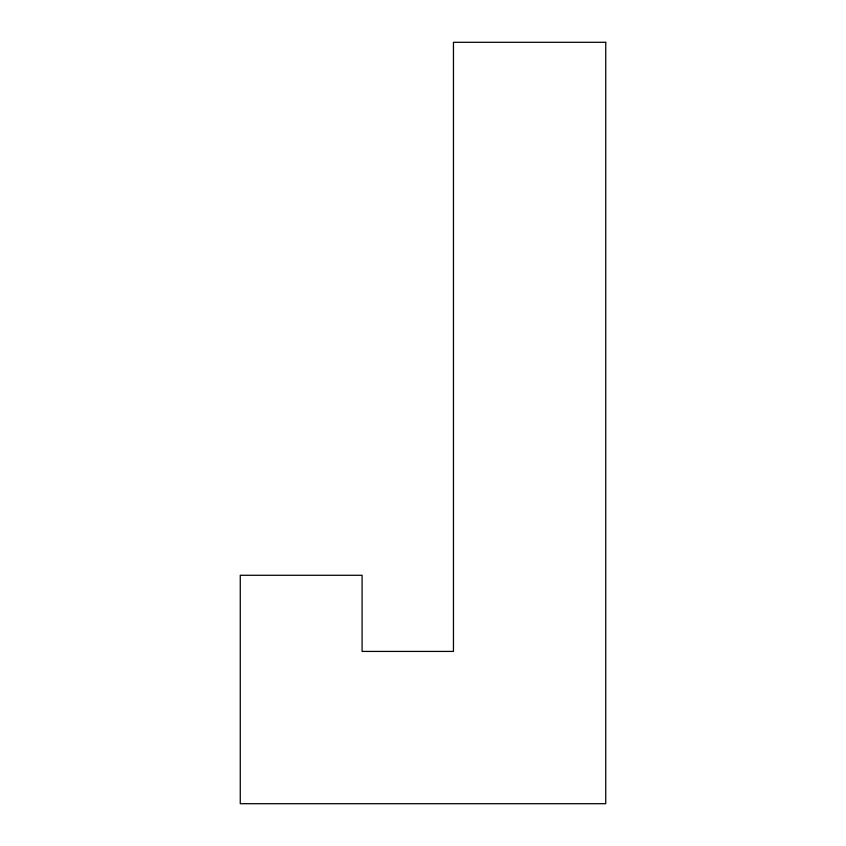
<?xml version="1.0" encoding="UTF-8"?>
<svg xmlns="http://www.w3.org/2000/svg" width="846" height="846" viewBox="0 0 846 846"><rect width="100%" height="100%" fill="white"/><g stroke="black" fill="none" stroke-linecap="round" stroke-linejoin="round"><path stroke-width="1.27" d="M605.736 42.3L453.456 42.3L453.456 651.42L362.088 651.42L362.088 575.28L240.264 575.28L240.264 803.7L605.736 803.7L605.736 42.3"/></g></svg>
